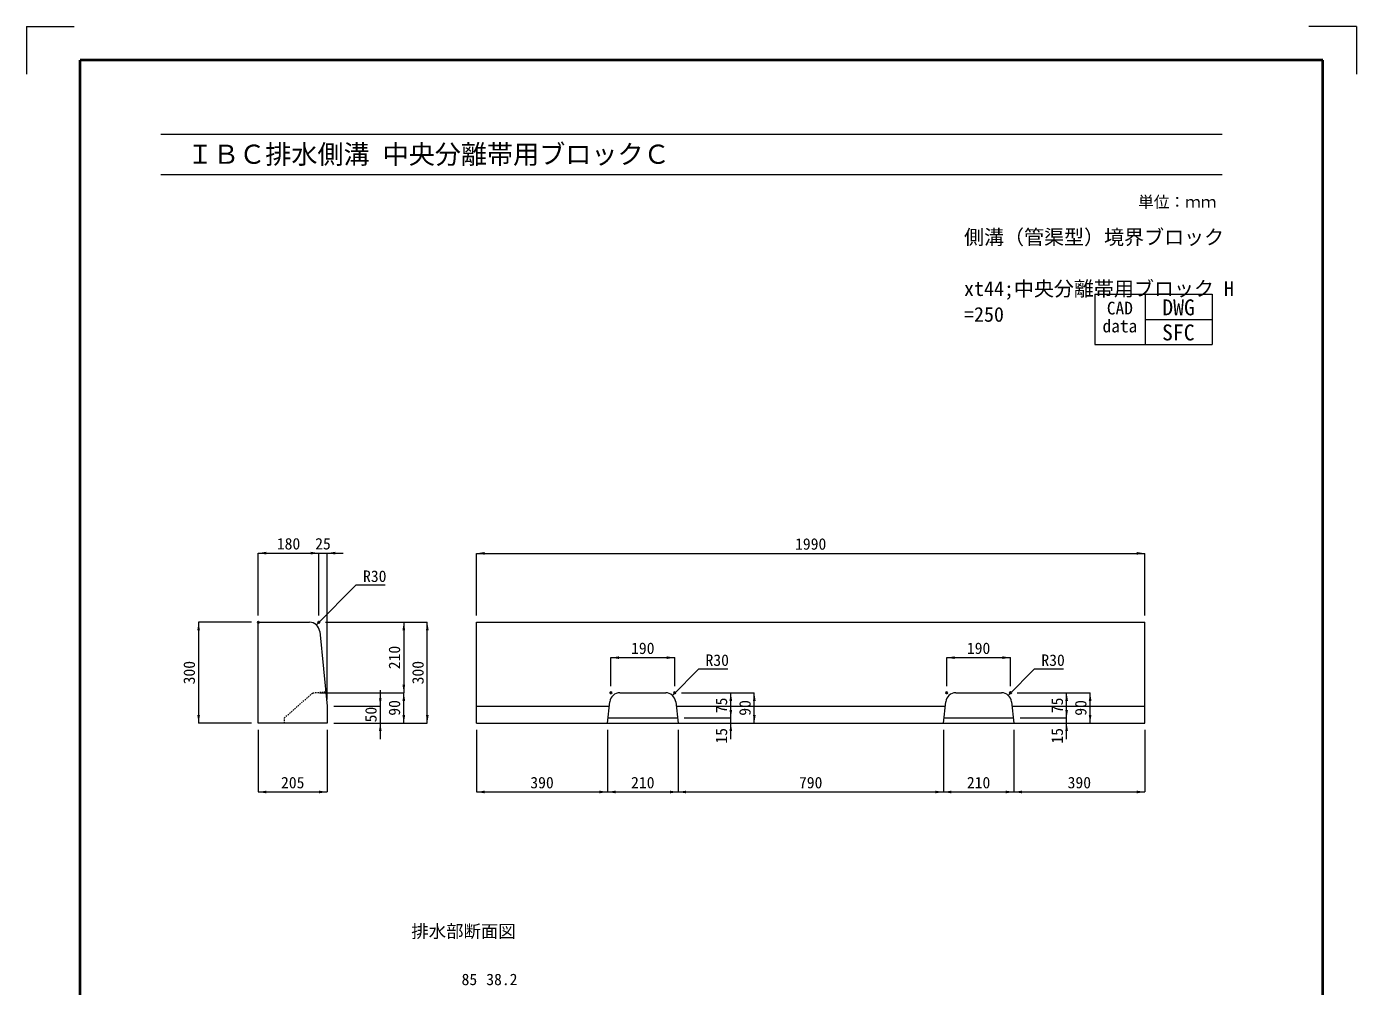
# Model space of a CAD drawing. Units: millimetres at full size. Extents: x 0 to 8736, y 0 to 5700.
# Drawn here: x 0 to 3960, y 2842 to 5700 of the extents above; entities that cross this region are included whole.
import ezdxf
from ezdxf.enums import TextEntityAlignment as Align

# ---------------------------------------------------------------- set-up
doc = ezdxf.new("R2010")
doc.units = ezdxf.units.MM
doc.header["$LTSCALE"] = 10
doc.header["$PDMODE"] = 32
doc.header["$PDSIZE"] = 5
doc.linetypes.add('USER1', pattern=[0.675, 0.375, -0.3])
for name, color, linetype, lineweight in [('Defpoints_2', 1, 'Continuous', 13), ('図枠', 7, 'Continuous', 5), ('寸法線', 7, 'Continuous', 13), ('引出線', 4, 'Continuous', 13), ('本体', 2, 'Continuous', 13)]:
    doc.layers.add(name, color=color, linetype=linetype, lineweight=lineweight)
doc.layers.add('作業エリア', color=11, linetype='Continuous')
doc.layers.add('文字', color=7, linetype='Continuous')
doc.styles.add('ＭＳ ゴシック', font='')
doc.styles.get('ＭＳ ゴシック').set_extended_font_data('MS Gothic')

# ---------------------------------------------------------------- blocks, each defined once
blk = doc.blocks.new('filled_arrow')
at = {"color": 0, "linetype": 'Continuous', "lineweight": -2}
blk.add_solid([(7.5, 1.25), (0, 0), (7.5, -1.25)], dxfattribs=at)

msp = doc.modelspace()

# ---------------------------------------------------------------- linework, layer by layer
at = {"layer": 'Defpoints_2'}
for p, q in [((0, 5700), (141.42, 5700)), ((0, 5700), (0, 5558.58)), ((3960, 5700), (3818.58, 5700)), ((3960, 5700), (3960, 5558.58))]:
    msp.add_line(p, q, dxfattribs=at)
at = {"layer": '作業エリア'}
for p in [(690.06, 3926.48), (870.06, 3926.48), (1739.94, 3716.48), (1929.94, 3716.48), (2739.94, 3716.48), (2929.94, 3716.48)]:
    msp.add_point(p, dxfattribs=at)
at = {"layer": '図枠', "lineweight": 40}
for p, q in [((3860, 5600), (160, 5600)), ((160, 100), (160, 5600)), ((3860, 100), (3860, 5600))]:
    msp.add_line(p, q, dxfattribs=at)
at = {"layer": '図枠', "lineweight": 13}
for p, q in [((400, 5380), (3560, 5380)), ((400, 5260), (3560, 5260)), ((3180.78, 4903.29), (3180.78, 4753.29)), ((3180.78, 4903.29), (3530.78, 4903.29)), ((3330.78, 4903.29), (3330.78, 4753.29)), ((3530.78, 4903.29), (3530.78, 4753.29)), ((3330.78, 4828.29), (3530.78, 4828.29)), ((3180.78, 4753.29), (3530.78, 4753.29))]:
    msp.add_line(p, q, dxfattribs=at)
at = {"layer": '寸法線'}
for p, q in [((690.06, 4132.31), (870.06, 4132.31)), ((690.06, 3946.48), (690.06, 4132.31)), ((822.06, 4132.31), (943.06, 4132.31)), ((870.06, 3946.48), (870.06, 4132.31)), ((870.06, 3946.48), (870.06, 4132.31)), ((895.06, 3696.48), (895.06, 4132.31)), ((1339.94, 4131.61), (3329.94, 4131.61)), ((1339.94, 3946.48), (1339.94, 4131.61)), ((3329.94, 3946.48), (3329.94, 4131.61)), ((512.24, 3926.48), (512.24, 3626.48)), ((670.06, 3926.48), (512.24, 3926.48)), ((890.06, 3926.48), (1123.27, 3926.48)), ((890.06, 3926.48), (1193.27, 3926.48)), ((1123.27, 3926.48), (1123.27, 3716.48)), ((1193.27, 3626.48), (1193.27, 3926.48)), ((1739.94, 3821.12), (1929.94, 3821.12)), ((1739.94, 3736.48), (1739.94, 3821.12)), ((1929.94, 3736.48), (1929.94, 3821.12)), ((2739.94, 3821.12), (2929.94, 3821.12)), ((2739.94, 3736.48), (2739.94, 3821.12)), ((2929.94, 3736.48), (2929.94, 3821.12)), ((1053.27, 3724.48), (1053.27, 3578.48)), ((872.56, 3716.48), (1123.27, 3716.48)), ((872.56, 3716.48), (1123.27, 3716.48)), ((1123.27, 3626.48), (1123.27, 3716.48)), ((1949.94, 3716.48), (2167.05, 3716.48)), ((1949.94, 3716.48), (2097.05, 3716.48)), ((2097.05, 3641.48), (2097.05, 3716.48)), ((2097.05, 3578.48), (2097.05, 3689.48)), ((2167.05, 3626.48), (2167.05, 3716.48)), ((2949.94, 3716.48), (3167.05, 3716.48)), ((2949.94, 3716.48), (3097.05, 3716.48)), ((3097.05, 3641.48), (3097.05, 3716.48)), ((3097.05, 3578.48), (3097.05, 3689.48)), ((3167.05, 3626.48), (3167.05, 3716.48)), ((915.06, 3676.48), (1053.27, 3676.48)), ((670.06, 3626.48), (512.24, 3626.48)), ((690.06, 3606.48), (690.06, 3421.17)), ((895.06, 3606.48), (895.06, 3421.17)), ((915.06, 3626.48), (1053.27, 3626.48)), ((915.06, 3626.48), (1123.27, 3626.48)), ((915.06, 3626.48), (1193.27, 3626.48)), ((1339.94, 3606.48), (1339.94, 3421.17)), ((1729.94, 3606.48), (1729.94, 3421.17)), ((1729.94, 3606.48), (1729.94, 3421.17)), ((1939.94, 3606.48), (1939.94, 3421.17)), ((1939.94, 3606.48), (1939.94, 3421.17)), ((1958.27, 3641.48), (2097.05, 3641.48)), ((1958.27, 3641.48), (2097.05, 3641.48)), ((1959.94, 3626.48), (2167.05, 3626.48)), ((1959.94, 3626.48), (2097.05, 3626.48)), ((2729.94, 3606.48), (2729.94, 3421.17)), ((2729.94, 3606.48), (2729.94, 3421.17)), ((2939.94, 3606.48), (2939.94, 3421.17)), ((2939.94, 3606.48), (2939.94, 3421.17)), ((2958.27, 3641.48), (3097.05, 3641.48)), ((2958.27, 3641.48), (3097.05, 3641.48)), ((2959.94, 3626.48), (3097.05, 3626.48)), ((2959.94, 3626.48), (3167.05, 3626.48)), ((3329.94, 3606.48), (3329.94, 3421.17)), ((690.06, 3421.17), (895.06, 3421.17)), ((1339.94, 3421.17), (1729.94, 3421.17)), ((1729.94, 3421.17), (1939.94, 3421.17)), ((1939.94, 3421.17), (2729.94, 3421.17)), ((2729.94, 3421.17), (2939.94, 3421.17)), ((2939.94, 3421.17), (3329.94, 3421.17))]:
    msp.add_line(p, q, dxfattribs=at)
at = {"layer": '引出線'}
for points in [[(863.04, 3918.72), (981.84, 4037.53), (1068, 4037.53)], [(1923.1, 3708.83), (2001.82, 3787.56), (2087.98, 3787.56)], [(2923.1, 3708.83), (3001.82, 3787.56), (3087.98, 3787.56)]]:
    msp.add_lwpolyline(points, dxfattribs=at)
at = {"layer": '本体'}
for p, q in [((690.06, 3626.48), (690.06, 3926.48)), ((690.06, 3926.48), (842.91, 3926.48)), ((1339.94, 3926.48), (3329.94, 3926.48)), ((1339.94, 3626.48), (1339.94, 3926.48)), ((3329.94, 3626.48), (3329.94, 3926.48)), ((872.76, 3899.46), (895.06, 3676.48)), ((895.06, 3676.48), (895.06, 3626.48)), ((895.06, 3626.48), (690.06, 3626.48)), ((1339.94, 3626.48), (3329.94, 3626.48))]:
    msp.add_line(p, q, dxfattribs=at)
at = {"layer": '本体', "linetype": 'USER1'}
for p, q in [((767.56, 3641.48), (852.56, 3716.48)), ((852.56, 3716.48), (890.76, 3719.48)), ((767.56, 3626.48), (767.56, 3641.48))]:
    msp.add_line(p, q, dxfattribs=at)
at = {"layer": '本体', "lineweight": 15}
for p, q in [((1729.94, 3626.48), (1736.98, 3689.79)), ((1766.79, 3716.48), (1903.09, 3716.48)), ((1932.91, 3689.79), (1939.94, 3626.48)), ((2729.94, 3626.48), (2736.98, 3689.79)), ((2766.79, 3716.48), (2903.09, 3716.48)), ((2932.91, 3689.79), (2939.94, 3626.48))]:
    msp.add_line(p, q, dxfattribs=at)
at = {"layer": '本体', "lineweight": 9}
for p, q in [((1339.94, 3676.48), (1735.5, 3676.48)), ((1934.39, 3676.48), (2735.5, 3676.48)), ((2934.39, 3676.48), (3329.94, 3676.48))]:
    msp.add_line(p, q, dxfattribs=at)
at = {"layer": '本体', "lineweight": 5}
for p, q in [((1731.61, 3641.48), (1938.27, 3641.48)), ((2731.61, 3641.48), (2938.27, 3641.48))]:
    msp.add_line(p, q, dxfattribs=at)
at = {"layer": '本体'}
msp.add_arc((842.91, 3896.48), 30, 5.71059, 90, dxfattribs=at)
at = {"layer": '本体', "lineweight": 15}
for centre, start, end in [((1766.79, 3686.48), 90, 173.65981), ((1903.09, 3686.48), 6.34019, 90), ((2766.79, 3686.48), 90, 173.65981), ((2903.09, 3686.48), 6.34019, 90)]:
    msp.add_arc(centre, 30, start, end, dxfattribs=at)

# ---------------------------------------------------------------- block references
at = {"layer": '寸法線', "xscale": 3.2, "yscale": 3.2}
for p in [(690.06, 4132.31), (895.06, 4132.31), (1339.94, 4131.61), (1739.94, 3821.12), (2739.94, 3821.12), (690.06, 3421.17), (1339.94, 3421.17), (1729.94, 3421.17), (1939.94, 3421.17), (2729.94, 3421.17), (2939.94, 3421.17)]:
    msp.add_blockref('filled_arrow', p, dxfattribs=at)
for p, rotation in [((870.06, 4132.31), 180), ((870.06, 4132.31), 180), ((3329.94, 4131.61), 180), ((512.24, 3926.48), 270), ((1123.27, 3926.48), 270), ((1193.27, 3926.48), 270), ((1929.94, 3821.12), 180), ((2929.94, 3821.12), 180), ((1123.27, 3716.48), 90), ((1053.27, 3676.48), 90), ((1123.27, 3716.48), 270), ((2097.05, 3716.48), 270), ((2167.05, 3716.48), 270), ((3097.05, 3716.48), 270), ((3167.05, 3716.48), 270), ((512.24, 3626.48), 90), ((1123.27, 3626.48), 90), ((1193.27, 3626.48), 90), ((2097.05, 3641.48), 90), ((2097.05, 3641.48), 90), ((2167.05, 3626.48), 90), ((3097.05, 3641.48), 90), ((3097.05, 3641.48), 90), ((3167.05, 3626.48), 90), ((1053.27, 3626.48), 270), ((2097.05, 3626.48), 270), ((3097.05, 3626.48), 270), ((895.06, 3421.17), 180), ((1729.94, 3421.17), 180), ((1939.94, 3421.17), 180), ((2729.94, 3421.17), 180), ((2939.94, 3421.17), 180), ((3329.94, 3421.17), 180)]:
    msp.add_blockref('filled_arrow', p, dxfattribs=dict(at, rotation=rotation))
at = {"layer": '引出線', "xscale": 0.133, "yscale": 0.133, "rotation": 45}
for p in [(863.04, 3918.72), (1923.1, 3708.83), (2923.1, 3708.83)]:
    msp.add_blockref('filled_arrow', p, dxfattribs=at)

# ---------------------------------------------------------------- texts
at = {"layer": '図枠', "style": 'ＭＳ ゴシック'}
msp.add_text('\u3000ＩＢＣ排水側溝 中央分離帯用ブロックＣ', height=56.96, dxfattribs=at).set_placement((400, 5320), align=Align.MIDDLE_LEFT)
msp.add_text('単位：ｍｍ', height=34.18, dxfattribs=at).set_placement((3426.63, 5177.99), align=Align.MIDDLE_CENTER)
for s, height, p in [('側溝（管渠型）境界ブロック', 43.67, (2791.54, 5094.98)), ('xt44;中央分離帯用ブロック H', 43.67, (2791.54, 4941.64)), ('CAD', 37.98, (3216.93, 4880.86)), ('=250', 43.67, (2791.54, 4864.98)), ('data', 37.98, (3203.98, 4827.52))]:
    msp.add_text(s, height=height, dxfattribs=at).set_placement(p, align=Align.TOP_LEFT)
for s, p in [('DWG', (3382.06, 4826.14)), ('SFC', (3381.2, 4751.43))]:
    msp.add_text(s, height=47.47, dxfattribs=at).set_placement(p, align=Align.BOTTOM_LEFT)
at = {"layer": '寸法線', "style": 'ＭＳ ゴシック'}
for s, p in [('180', (780.06, 4160.31)), ('25', (882.56, 4160.31)), ('1990', (2334.94, 4159.61)), ('190', (1834.94, 3849.12)), ('190', (2834.94, 3849.12)), ('205', (792.56, 3449.17)), ('390', (1534.94, 3449.17)), ('210', (1834.94, 3449.17)), ('790', (2334.94, 3449.17)), ('210', (2834.94, 3449.17)), ('390', (3134.94, 3449.17)), ('85', (1318.55, 2863.17)), ('38.2', (1415.3, 2863.17))]:
    msp.add_text(s, height=34.18, dxfattribs=at).set_placement(p, align=Align.MIDDLE_CENTER)
for s, p in [('210', (1095.27, 3821.48)), ('300', (484.24, 3776.48)), ('300', (1165.27, 3776.48)), ('90', (1095.27, 3671.48)), ('75', (2069.05, 3678.98)), ('90', (2139.05, 3671.48)), ('75', (3069.05, 3678.98)), ('90', (3139.05, 3671.48)), ('50', (1025.27, 3651.48)), ('15', (2069.05, 3588.37)), ('15', (3069.05, 3588.37))]:
    msp.add_text(s, height=34.18, rotation=90, dxfattribs=at).set_placement(p, align=Align.MIDDLE_CENTER)
at = {"layer": '引出線', "style": 'ＭＳ ゴシック'}
for p in [(1001.84, 4080.73), (2021.82, 3830.76), (3021.82, 3830.76)]:
    msp.add_text('R30', height=34.18, dxfattribs=at).set_placement(p, align=Align.TOP_LEFT)
at = {"layer": '文字', "style": 'ＭＳ ゴシック'}
msp.add_text('排水部断面図', height=37.98, dxfattribs=at).set_placement((1301.05, 3006.38), align=Align.MIDDLE_CENTER)

doc.saveas('drawing.dxf')
